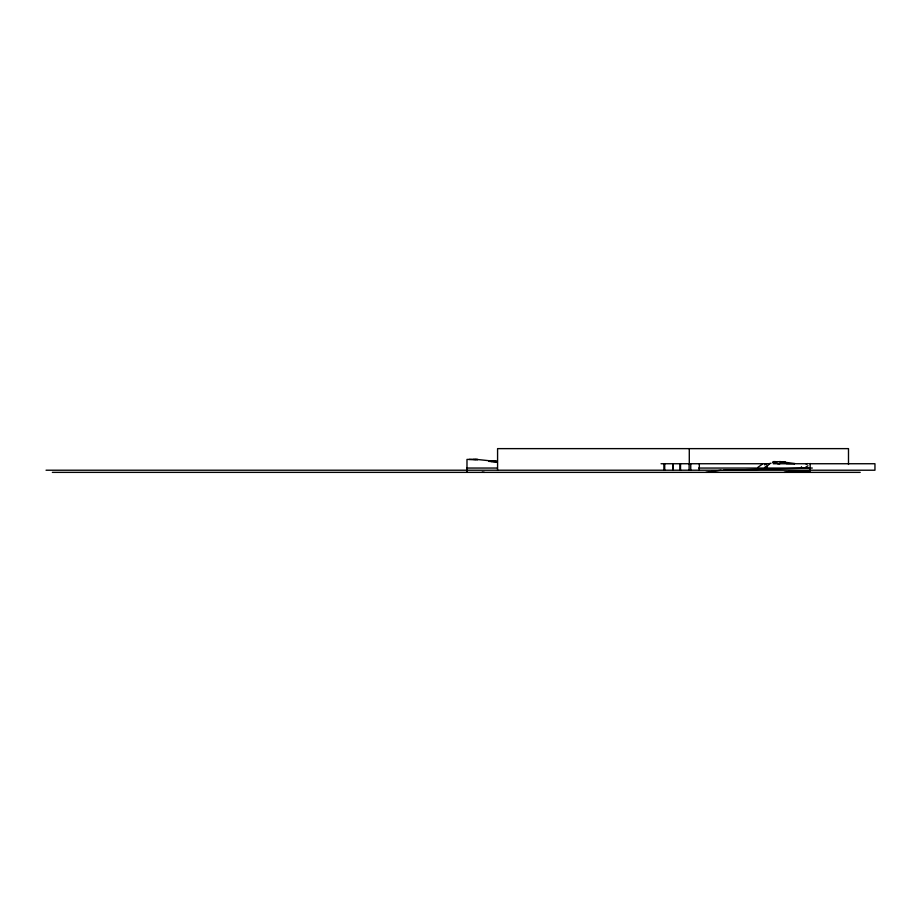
<?xml version="1.0" encoding="UTF-8"?>
<svg xmlns="http://www.w3.org/2000/svg" width="921" height="921" viewBox="0 0 921 921"><rect width="100%" height="100%" fill="white"/><g stroke="black" fill="none" stroke-linecap="round" stroke-linejoin="round"><path stroke-width="1.38" d="M766.709 466.705L768.874 464.403M805.794 467.131L807.97 465.761M758.018 467.212L762.358 464.184M764.534 467.592L766.709 465.899M764.534 464.806L766.709 463.735M773.226 462.158L777.566 461.628M768.874 463.735L771.05 463.217M784.082 472.369L788.422 471.598L810.146 471.207L810.146 463.505M721.097 470.217L705.9 472.369M773.226 461.64L775.39 461.582M810.146 468.098L723.273 470.217M488.706 461.398L497.386 461.582L477.838 459.533L466.982 459.418L466.982 472.369M794.938 463.551L779.742 461.582L786.258 462.733L781.906 461.709L773.226 461.985M661.048 463.735L769.841 463.735M773.226 463.735L794.938 463.735L786.258 463.608M795.732 463.735L806.37 463.735M809.709 463.735L874.95 463.735L874.95 470.217L46.05 470.217M466.982 468.052L497.202 468.052M698.648 468.052L812.31 468.052M52.359 472.369L860.202 472.369M469.157 459.418L475.673 459.579M495.222 461.421L497.386 461.628L490.87 461.513M497.386 461.582L490.87 461.433M473.498 459.418L477.838 459.567L475.673 459.418M777.566 463.735L779.742 463.873M493.046 461.386L495.222 461.582M482.19 472.174L484.354 472.369M779.742 461.582L781.906 461.882M784.082 462.25L786.258 462.733L781.906 461.709M848.494 464.46L848.494 448.631L497.582 448.631L497.582 470.217M801.454 466.751L801.454 467.96M766.709 467.2L766.709 468.052M699.327 463.735L699.327 470.217M690.75 463.735L690.75 470.217M689.288 448.631L689.288 464.46M689.115 463.735L689.115 470.217M680.527 463.735L680.527 470.217M679.974 463.735L679.974 470.217M673.205 463.735L673.205 470.217M672.71 463.735L672.71 470.217M664.732 463.735L664.709 470.217M663.88 463.735L663.914 470.217M775.39 462.457L773.226 462.687L775.39 462.457M807.97 463.631L805.794 463.735L807.97 463.666"/></g></svg>
